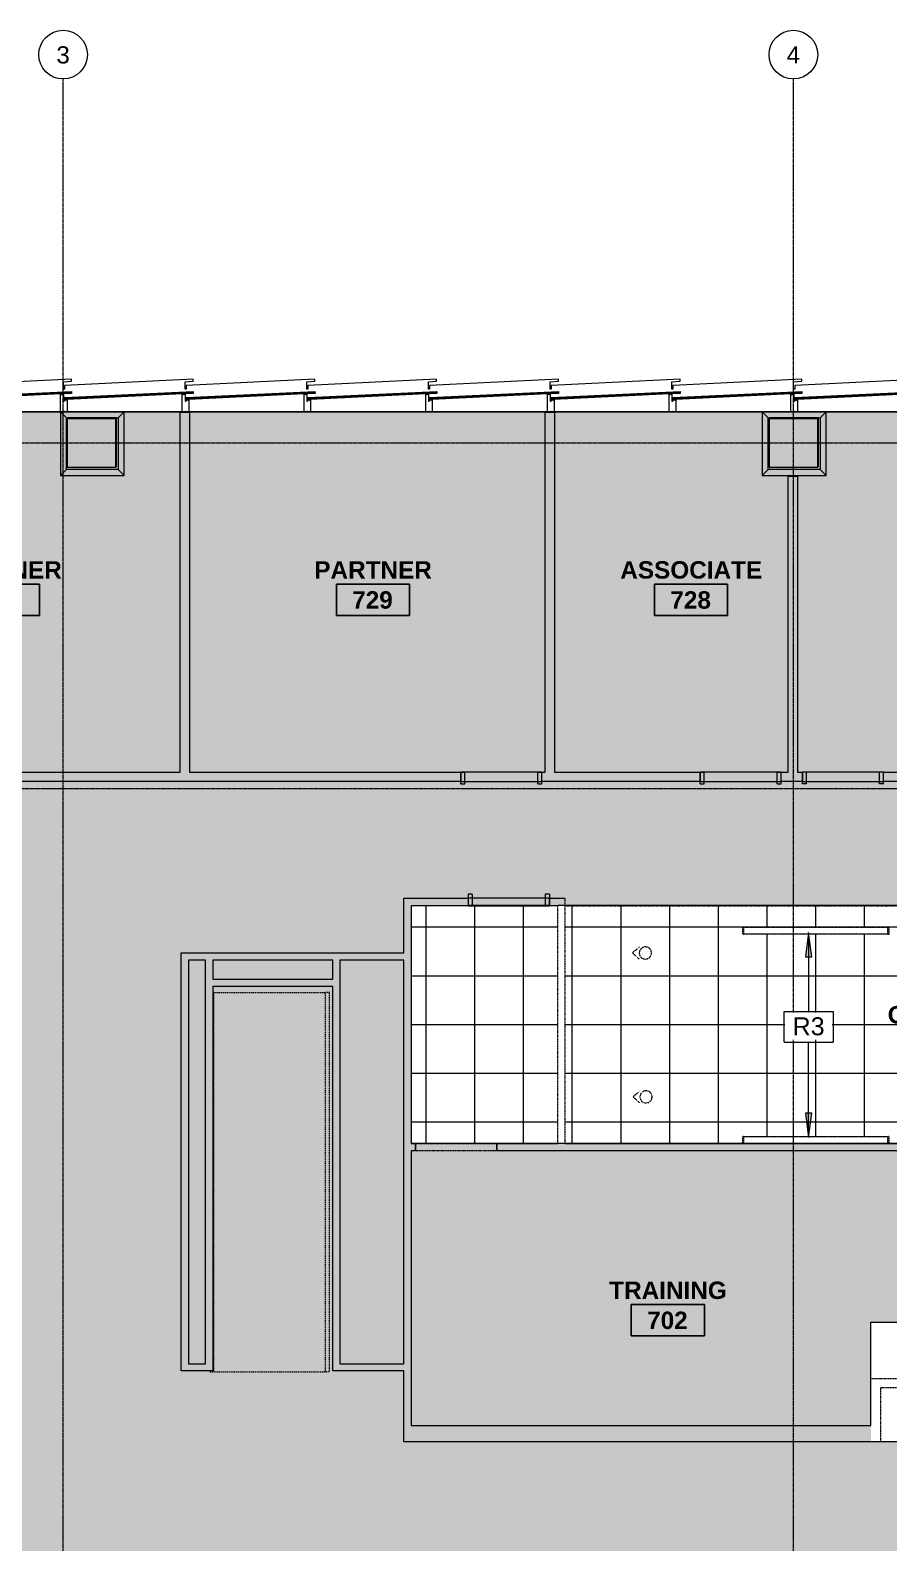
# Model space of a CAD drawing. Header units: inches. Extents: x -203 to 2853, y -968 to 768.
# Drawn here: x 579 to 1002, y 23 to 768 of the extents above; entities that cross this region are included whole.
import ezdxf

# ---------------------------------------------------------------- set-up
doc = ezdxf.new("R2010")
doc.units = ezdxf.units.IN
doc.header["$MEASUREMENT"] = 0
for name, pattern in [('Demolished', [0.1875, 0.125, -0.0625]), ('Grid Line 1_2_', [0.875, 0.5, -0.125, 0.125, -0.125]), ('Overhead 1_16_', [0.101562, 0.0625, -0.039062])]:
    doc.linetypes.add(name, pattern=pattern)
for name, color, linetype, lineweight in [('A-ANNO-KEYN', 231, 'Continuous', 9), ('A-AREA-IDEN', 2, 'Continuous', 9), ('A-Bldg-Patt', 7, 'Continuous', 9), ('A-CLNG', 13, 'Continuous', 13), ('A-CLNG-PATT', 13, 'Continuous', 13), ('A-Cols-Bldg', 7, 'Continuous', 9), ('A-DETL-GENF', 92, 'Continuous', 9), ('A-DETL-THIN', 151, 'Continuous', 9), ('A-DOOR', 31, 'Continuous', 13), ('A-DOOR-FRAM', 31, 'Continuous', 20), ('A-Glaz-Exst', 7, 'Continuous', 9), ('A-WALL', 113, 'Demolished', 9), ('A-Wall-Exst', 7, 'Continuous', 9), ('A-WALL-PATT', 111, 'Continuous', 13), ('E-LITE-EQPM', 33, 'Demolished', 9), ('G-ANNO-TEXT', 231, 'Continuous', 9), ('I-WALL', 2, 'Continuous', 13), ('Jenner and Block 8fl_BB_dwg', 8, 'Continuous', 9), ('S-GRID', 1, 'Continuous', 9), ('S-GRID-IDEN', 1, 'Continuous', 9), ('S-STRS-MBND', 31, 'Continuous', 13)]:
    doc.layers.add(name, color=color, linetype=linetype, lineweight=lineweight)
doc.styles.add('Arial', font='arial.ttf', dxfattribs={"height": 8.851796})
doc.styles.add('Swis721 Lt BT', font='swissl.ttf', dxfattribs={"height": 8.514638})
doc.styles.add('Swis721 Lt BT_B', font='', dxfattribs={"height": 8.583975})
doc.styles.get('Swis721 Lt BT_B').set_extended_font_data('Swis721 Lt BT', bold=True)

# ---------------------------------------------------------------- blocks, each defined once
blk = doc.blocks.new('Single Flush - OTJ_SOLIDFLUSH_ALUM-5610241-LEVEL 7 - DEMO RCP')
at = {"layer": 'A-DOOR-FRAM', "color": 8}
for p, q in [((-20, -3.875), (-20, 1.875)), ((-20, 1.875), (-18, 1.875)), ((-18, -3.875), (-18, 1.875)), ((18.000004, -3.875), (18.000004, 1.875)), ((18.000004, 1.875), (20.000004, 1.875)), ((20.000004, -3.875), (20.000004, 1.875)), ((-20, -3.875), (-18, -3.875)), ((18.000004, -3.875), (20.000004, -3.875))]:
    blk.add_line(p, q, dxfattribs=at)
blk = doc.blocks.new('Single Flush - OTJ_SOLIDFLUSH_ALUM-5493998-LEVEL 7 - DEMO RCP')
at = {"layer": 'A-DOOR-FRAM', "color": 8}
for p, q in [((-20, -3.4375), (-20, 2.3125)), ((-20, 2.3125), (-18, 2.3125)), ((-18, -3.4375), (-18, 2.3125)), ((18.000004, -3.4375), (18.000004, 2.3125)), ((18.000004, 2.3125), (20.000004, 2.3125)), ((20.000004, -3.4375), (20.000004, 2.3125)), ((-20, -3.4375), (-18, -3.4375)), ((18.000004, -3.4375), (20.000004, -3.4375))]:
    blk.add_line(p, q, dxfattribs=at)
blk = doc.blocks.new('Single Flush - OTJ_SOLIDFLUSH_ALUM-5493996-LEVEL 7 - DEMO RCP')
at = {"layer": 'A-DOOR-FRAM', "color": 8}
for p, q in [((-20, 3.4375), (-20, -2.3125)), ((-20, 3.4375), (-18, 3.4375)), ((-18, 3.4375), (-18, -2.3125)), ((18.000004, 3.4375), (18.000004, -2.3125)), ((18.000004, 3.4375), (20.000004, 3.4375)), ((20.000004, 3.4375), (20.000004, -2.3125)), ((-20, -2.3125), (-18, -2.3125)), ((18.000004, -2.3125), (20.000004, -2.3125))]:
    blk.add_line(p, q, dxfattribs=at)
blk = doc.blocks.new('a-light Accolade D3- Surface Mount - 6_-5338198-LEVEL 7 - DEMO RCP')
at = {"layer": 'E-LITE-EQPM', "color": 7}
for p, q in [((-36.01, 1.68), (-35.63, 1.68)), ((-36.01, 1.68), (-36.01, -1.82)), ((35.63, 1.68), (-35.63, 1.68)), ((-35.63, 1.68), (-35.63, 1.57)), ((-35.63, -1.82), (-35.63, 1.68)), ((-35.63, 1.57), (35.63, 1.57)), ((35.63, 1.57), (35.63, 1.68)), ((35.63, 1.68), (36.01, 1.68)), ((35.63, 1.68), (35.63, -1.82)), ((36.01, -1.82), (36.01, 1.68)), ((-35.63, -1.82), (-36.01, -1.82)), ((35.63, -1.71), (-35.63, -1.71)), ((-35.63, -1.71), (-35.63, -1.82)), ((-35.63, -1.82), (35.63, -1.82)), ((35.63, -1.82), (35.63, -1.71)), ((36.01, -1.82), (35.63, -1.82))]:
    blk.add_line(p, q, dxfattribs=at)
blk = doc.blocks.new('L-Recessed Circular - Wall Washer - 6_-5346382-LEVEL 7 - DEMO RCP')
at = {"layer": 'E-LITE-EQPM', "color": 7}
for p in [(-3, -3), (3, -3)]:
    blk.add_line(p, (0, -6.38), dxfattribs=at)
for start, end in [(360, 180), (180, 360)]:
    blk.add_arc((0, 0), 3, start, end, dxfattribs=at)
blk = doc.blocks.new('Jenner and Block 8fl_BB_dwg_CW-60-5551869-LEVEL 7 - DEMO RCP')
at = {"layer": 'A-Glaz-Exst'}
for p, q in [((12.2, 3.66), (9.21, -59.64)), ((12.71, 3.76), (9.71, -59.79)), ((12.7, 3.64), (11.95, 3.67)), ((11.38, -1.22), (11.47, -1.22)), ((11.38, -1.27), (11.46, -1.27)), ((11.51, -0.25), (11.47, -1.19)), ((11.69, -0.87), (11.49, -0.86)), ((11.67, -1.6), (11.68, -1.6)), ((11.68, -1.41), (11.69, -1.41)), ((11.68, -1.46), (11.68, -1.46)), ((11.68, -1.51), (11.68, -1.51)), ((11.68, -1.55), (11.68, -1.55)), ((11.69, -1.18), (11.7, -1.18)), ((11.69, -1.23), (11.7, -1.23)), ((11.69, -1.27), (11.69, -1.27)), ((11.69, -1.32), (11.69, -1.32)), ((11.69, -1.37), (11.69, -1.37)), ((11.7, -0.99), (11.71, -0.99)), ((11.7, -1.04), (11.7, -1.04)), ((11.7, -1.09), (11.7, -1.09)), ((11.7, -1.13), (11.7, -1.13)), ((11.71, -0.9), (11.71, -0.9)), ((11.71, -0.95), (11.71, -0.95)), ((8.67, -58.72), (8.75, -58.73)), ((8.67, -58.77), (8.75, -58.78)), ((8.94, -59.13), (8.74, -59.12)), ((8.96, -59.05), (8.97, -59.05)), ((8.96, -59.1), (8.96, -59.1)), ((8.96, -59.63), (9.71, -59.67)), ((8.97, -58.82), (8.98, -58.82)), ((8.97, -58.86), (8.97, -58.86)), ((8.97, -58.91), (8.97, -58.91)), ((8.97, -58.96), (8.97, -58.96)), ((8.96, -59), (8.97, -59)), ((8.98, -58.58), (8.99, -58.58)), ((8.98, -58.63), (8.99, -58.63)), ((8.98, -58.68), (8.98, -58.68)), ((8.98, -58.72), (8.98, -58.72)), ((8.98, -58.77), (8.98, -58.77)), ((8.99, -58.4), (9, -58.4)), ((8.99, -58.44), (8.99, -58.44)), ((8.99, -58.49), (8.99, -58.49)), ((8.99, -58.54), (8.99, -58.54))]:
    blk.add_line(p, q, dxfattribs=at)
at = {"layer": 'A-Glaz-Exst', "flags": 128}
for points in [[(2.96, -0.25), (3.14, -0.25), (3.14, 0)], [(11.56, -0.25), (8.14, -0.25), (8.14, 0), (8.14, -0.25)], [(9.95, -59.8), (12.95, 3.75), (12.7, 3.76), (11.95, 3.8), (11.76, -0.26), (11.7, -1.58), (9.02, -58.42), (8.96, -59.75), (9.95, -59.8)], [(14.14, 0), (14.14, -0.26), (17.76, -0.26), (17.95, 3.75), (18.96, 3.75), (15.96, -59.75), (14.14, -59.75), (14.14, -60)], [(2.96, -1.63), (2.96, -0.25), (2.96, -1.63), (11.5, -1.63)], [(11.44, -1.19), (11.42, -1.18), (11.42, -1.15), (11.35, -1.14), (11.32, -1.19), (11.31, -1.24), (11.32, -1.29), (11.34, -1.34), (11.41, -1.35), (11.41, -1.31), (11.44, -1.31)], [(11.49, -0.87), (11.47, -1.19), (11.41, -1.19), (11.41, -1.16), (11.38, -1.16), (11.33, -1.22), (11.32, -1.24), (11.33, -1.27), (11.37, -1.33), (11.4, -1.34), (11.4, -1.31), (11.47, -1.31), (11.46, -1.34)], [(11.45, -1.62), (11.47, -1.31), (11.45, -1.62), (11.65, -1.62)], [(8.97, -58.38), (8.71, -58.38), (2.96, -58.38), (2.96, -59.75), (2.96, -58.37)], [(8.75, -58.81), (8.71, -59.75), (8.14, -59.75), (8.14, -60)], [(8.72, -58.81), (8.7, -58.81), (8.7, -58.85), (8.62, -58.85), (8.6, -58.8), (8.6, -58.75), (8.61, -58.69), (8.63, -58.65), (8.71, -58.65), (8.71, -58.69), (8.73, -58.69)], [(8.74, -59.13), (8.75, -58.81), (8.69, -58.81), (8.68, -58.84), (8.65, -58.84), (8.61, -58.77), (8.61, -58.75), (8.62, -58.72), (8.66, -58.66), (8.69, -58.66), (8.69, -58.69), (8.76, -58.69), (8.77, -58.38)], [(8.76, -58.69), (8.77, -58.38), (8.76, -58.69), (8.76, -58.66)], [(2.96, -59.75), (3.14, -59.75), (3.14, -60)]]:
    blk.add_lwpolyline(points, dxfattribs=at)
at = {"layer": 'A-Glaz-Exst'}
for centre, radius, start, end in [((11.38, -1.25), 0.0249, 87.35549, 177.35549), ((11.38, -1.25), 0.0249, 177.35549, 267.35549), ((11.44, -1.16), 0.0305, 271.55157, 353.68962), ((11.43, -1.34), 0.0305, 1.02136, 83.1594), ((11.47, -1.25), 0.0249, 267.35549, 357.35549), ((11.47, -1.25), 0.0249, 357.35549, 87.35549), ((11.63, -0.5), 0.258, 238.86548, 297.00891), ((11.62, -0.6), 0.258, 238.86548, 297.00891), ((11.64, -0.31), 0.258, 238.86548, 297.00891), ((11.63, -0.41), 0.258, 238.86548, 297.00891), ((11.65, -0.03), 0.258, 238.86548, 297.00891), ((11.64, -0.12), 0.258, 238.86548, 297.00891), ((11.64, -0.22), 0.258, 238.86548, 297.00891), ((11.68, -1.53), 0.0234, 87.29703, 267.29703), ((11.67, -1.62), 0.0234, 87.29703, 177.78284), ((11.67, -1.62), 0.0234, 87.29703, 177.25466), ((11.69, -1.34), 0.0234, 87.29703, 267.29703), ((11.68, -1.44), 0.0234, 87.29703, 267.29703), ((11.7, -1.16), 0.0234, 87.29703, 267.29703), ((11.69, -1.25), 0.0234, 87.29703, 267.29703), ((11.68, -1.58), 0.0238, 260.38363, 353.79041), ((11.7, -0.97), 0.0234, 87.29703, 267.29703), ((11.7, -1.06), 0.0234, 87.29703, 267.29703), ((11.68, -1.48), 0.0234, 267.29703, 87.29703), ((11.68, -1.58), 0.0234, 15.88337, 87.29703), ((11.68, -1.58), 0.0234, 267.29703, 1.64639), ((11.71, -0.88), 0.0234, 175.86848, 267.29703), ((11.69, -1.3), 0.0234, 267.29703, 87.29703), ((11.69, -1.39), 0.0234, 267.29703, 87.29703), ((11.71, -1.02), 0.0234, 267.29703, 87.29703), ((11.7, -1.11), 0.0234, 267.29703, 87.29703), ((11.7, -1.2), 0.0234, 267.29703, 87.29703), ((11.71, -0.92), 0.0234, 267.29703, 87.29703), ((8.67, -58.75), 0.0249, 87.35023, 177.35023), ((8.67, -58.75), 0.0249, 177.35023, 267.35023), ((8.72, -58.84), 0.0305, 1.0161, 83.15415), ((8.83, -59.72), 0.34, 65.49493, 108.65926), ((8.83, -59.81), 0.34, 66.2438, 109.3942), ((8.83, -59.89), 0.34, 67.0021, 110.13298), ((8.73, -58.66), 0.0305, 271.54632, 353.68436), ((8.83, -59.55), 0.34, 63.98519, 107.2002), ((8.83, -59.64), 0.34, 64.74212, 107.92799), ((8.75, -58.75), 0.0249, 357.35023, 87.35023), ((8.75, -58.75), 0.0249, 267.35023, 357.35023), ((8.97, -58.93), 0.0234, 87.33545, 267.33545), ((8.96, -59.03), 0.0234, 87.33545, 267.33545), ((8.96, -59.12), 0.0234, 87.33545, 193.17401), ((8.98, -58.75), 0.0234, 87.33545, 267.33545), ((8.97, -58.84), 0.0234, 87.33545, 267.33545), ((8.99, -58.56), 0.0234, 87.33545, 267.33545), ((8.98, -58.65), 0.0234, 87.33545, 267.33545), ((8.96, -59.07), 0.0234, 267.33545, 87.33545), ((8.99, -58.37), 0.0234, 190.12736, 267.33545), ((8.99, -58.37), 0.0234, 190.62646, 267.33545), ((8.99, -58.47), 0.0234, 87.33545, 267.33545), ((8.97, -58.89), 0.0234, 267.33545, 87.33545), ((8.97, -58.98), 0.0234, 267.33545, 87.33545), ((8.98, -58.7), 0.0234, 267.33545, 87.33545), ((8.98, -58.79), 0.0234, 267.33545, 87.33545), ((9, -58.42), 0.0238, 0.84207, 94.24885), ((9, -58.42), 0.0234, 267.33545, 87.33545), ((8.99, -58.51), 0.0234, 267.33545, 87.33545), ((8.99, -58.61), 0.0234, 267.33545, 87.33545), ((8.83, -59.98), 0.34, 67.73048, 110.87577), ((8.83, -60.07), 0.34, 68.46864, 111.62279)]:
    blk.add_arc(centre, radius, start, end, dxfattribs=at)
blk = doc.blocks.new('Jenner and Block 8fl_BB_dwg-4751915-LEVEL 7 - DEMO RCP')
at = {"layer": 'A-Bldg-Patt'}
for points in [[(620.33, 553.15), (620.73, 553.15), (620.73, 577.15), (596.73, 577.15), (596.73, 576.86), (620.33, 576.86)], [(966.33, 553.16), (966.73, 553.16), (966.73, 577.16), (942.73, 577.16), (942.73, 576.86), (966.33, 576.86)]]:
    blk.add_hatch(color=256, dxfattribs=at).paths.add_polyline_path(points, flags=0)
for p, q in [((620.73, 577.15), (596.73, 577.15)), ((596.73, 577.15), (596.73, 576.86)), ((596.73, 576.86), (620.33, 576.86)), ((620.33, 576.86), (620.33, 553.15)), ((620.73, 553.15), (620.73, 577.15)), ((966.73, 577.16), (942.73, 577.16)), ((942.73, 577.16), (942.73, 576.86)), ((942.73, 576.86), (966.33, 576.86)), ((966.33, 576.86), (966.33, 553.16)), ((966.73, 553.16), (966.73, 577.16)), ((620.33, 553.15), (620.73, 553.15)), ((966.33, 553.16), (966.73, 553.16))]:
    blk.add_line(p, q, dxfattribs=at)
at = {"layer": 'A-Cols-Bldg', "flags": 128}
for points in [[(620.73, 577.15), (596.73, 577.15), (596.73, 576.86)], [(620.33, 553.15), (620.73, 553.15), (620.73, 577.15)], [(966.73, 577.16), (942.73, 577.16), (942.73, 576.86)], [(966.33, 553.16), (966.73, 553.16), (966.73, 577.16)]]:
    blk.add_lwpolyline(points, dxfattribs=at)
at = {"layer": 'A-Glaz-Exst', "flags": 128}
blk.add_lwpolyline([(-120.75, 406.68), (-120.75, 580.15), (1913.11, 580.15)], dxfattribs=at)
at = {"layer": 'A-Wall-Exst', "flags": 128}
for points in [[(592.98, 580.15), (592.98, 548.65), (624.48, 548.65), (624.48, 580.15)], [(621.48, 577.15), (621.48, 551.65), (595.98, 551.65), (595.98, 577.15)], [(938.98, 580.15), (938.98, 548.65), (970.48, 548.65), (970.48, 580.15)], [(967.48, 577.15), (967.48, 551.65), (941.98, 551.65), (941.98, 577.15)]]:
    blk.add_lwpolyline(points, close=True, dxfattribs=at)
at = {"layer": 'A-WALL-PATT', "color": 7, "lineweight": 9, "flags": 128}
for points in [[(592.98, 580.15), (595.98, 577.15)], [(621.48, 577.15), (624.48, 580.15)], [(938.98, 580.15), (941.98, 577.15)], [(967.48, 577.15), (970.48, 580.15)], [(595.98, 551.65), (592.98, 548.65)], [(621.48, 551.65), (624.48, 548.65)], [(941.98, 551.65), (938.98, 548.65)], [(967.48, 551.65), (970.48, 548.65)]]:
    blk.add_lwpolyline(points, close=True, dxfattribs=at)
at = {"extrusion": (0, 0, -1), "zscale": -1, "rotation": 90.00000000000001}
for p in [(-594.73, 577.19), (-654.73, 577.19), (-714.73, 577.19), (-774.73, 577.19), (-834.73, 577.19), (-894.73, 577.19), (-954.73, 577.19), (-1014.73, 577.19)]:
    blk.add_blockref('Jenner and Block 8fl_BB_dwg_CW-60-5551869-LEVEL 7 - DEMO RCP', p, dxfattribs=at)
blk = doc.blocks.new('Grid - Grid Head - Circle-50561-LEVEL 7 - DEMO RCP')
at = {"layer": 'S-GRID-IDEN'}
blk.add_circle((0, 0), 0.125, dxfattribs=at)
blk = doc.blocks.new('Room Tag - Room Name and Number-3379422-LEVEL 7 - DEMO RCP')
at = {"layer": 'A-AREA-IDEN'}
for p, q in [((-0.1881, -0.1636), (-0.1881, -0.0018)), ((-0.1881, -0.0018), (0.1869, -0.0018)), ((0.1869, -0.0018), (-0.1881, -0.0018)), ((-0.1881, -0.0018), (-0.1881, -0.1636)), ((0.1869, -0.0018), (0.1869, -0.1636)), ((0.1869, -0.1636), (0.1869, -0.0018)), ((0.1869, -0.1636), (-0.1881, -0.1636)), ((-0.1881, -0.1636), (0.1869, -0.1636))]:
    blk.add_line(p, q, dxfattribs=at)
blk = doc.blocks.new('Keynote Tag - Keynote Number - Boxed-135510-LEVEL 7 - DEMO RCP')
at = {"layer": 'A-ANNO-KEYN'}
for p, q in [((-0.125, -0.0792), (-0.125, 0.0781)), ((-0.125, 0.0781), (0.125, 0.0781)), ((0.125, 0.0781), (0.125, -0.0792)), ((-0.125, -0.0792), (0.125, -0.0792))]:
    blk.add_line(p, q, dxfattribs=at)

msp = doc.modelspace()

# ---------------------------------------------------------------- hatches: boundary and pattern name
at = {"layer": 'A-ANNO-KEYN'}
for points in [[(962.27, 323.83), (960.69, 311.83), (963.85, 311.83)], [(962.27, 222.76), (963.85, 234.76), (960.69, 234.76)]]:
    msp.add_hatch(color=256, dxfattribs=at).paths.add_polyline_path(points, flags=0)
at = {"layer": 'A-CLNG-PATT', "linetype": 'Demolished'}
h = msp.add_hatch(dxfattribs=at)
h.set_pattern_fill('FP_3', color=10, style=0, pattern_type=2)
h.set_pattern_definition([(0, (965.747, 278.46), (0, -24), []), (270, (965.747, 278.46), (-24, -1e-15), [])])
h.paths.add_polyline_path([(766.27, 219.73), (838.6, 219.73), (838.6, 336.95), (766.27, 336.95), (766.27, 299.39)], flags=0)
h.paths.add_polyline_path([(929.74, 219.73), (929.74, 223.23), (1001.76, 223.23), (1001.76, 219.73), (1164.93, 219.75), (1164.93, 336.95), (842.1, 336.95), (842.1, 219.73), (894.32, 219.73)], flags=0)
h.paths.add_polyline_path([(1019.24, 259.71), (1019.24, 275.71), (1055.24, 275.71), (1055.24, 259.71), (1049.14, 259.71)], flags=0)
h.paths.add_polyline_path([(930.11, 322.96), (929.74, 322.96), (929.74, 326.46), (1001.76, 326.46), (1001.76, 322.96), (1001.38, 322.96)], flags=0)
at = {"layer": 'A-DETL-GENF'}
h = msp.add_hatch(color=9, dxfattribs=at)
h.paths.add_polyline_path([(131.76, -847.99), (290.74, -780.5), (225.6, -627.04), (211.09, -633.2), (209.28, -628.94), (209.42, -628.88), (203.59, -616.37), (207.78, -614.42), (213.68, -627.08), (295.77, -592.23), (297.58, -596.49), (229.86, -625.23), (295, -778.69), (401.08, -733.65), (335.95, -580.2), (334.4, -580.86), (332.59, -576.6), (420.96, -539.09), (422.76, -543.35), (340.21, -578.39), (405.34, -731.84), (511.69, -686.69), (511.69, -619.13), (494.67, -619.13), (494.67, -614.13), (492.17, -614.13), (492.17, -540), (465.42, -540), (465.42, -525.24), (459.58, -527.72), (457.78, -523.46), (465.42, -520.22), (465.42, -507.38), (497.17, -507.38), (497.17, -511.56), (497.67, -511.56), (497.67, -516.56), (497.17, -516.56), (497.17, -614.13), (658.09, -614.13), (718.7, -588.4), (718.7, -513.05), (720.73, -513.05), (720.73, -508.94), (744.73, -508.94), (744.73, -510.06), (757.98, -510.06), (757.98, -505.44), (626.98, -505.44), (626.98, -505.32), (560.67, -505.32), (560.67, -516.56), (537.67, -516.56), (537.67, -511.56), (555.67, -511.56), (555.67, -395.31), (560.67, -395.31), (560.67, -438.44), (560.17, -438.44), (560.17, -441.94), (560.67, -441.94), (560.67, -498.32), (619.98, -498.32), (619.98, -477.94), (626.98, -477.94), (626.98, -501.94), (757.98, -501.94), (757.98, -376.94), (625.46, -376.94), (625.46, -433.44), (624.19, -433.44), (624.19, -433.94), (625.46, -433.94), (625.46, -441.94), (600.17, -441.94), (600.17, -438.44), (621.96, -438.44), (621.96, -303.25), (601.17, -303.25), (601.17, -299.75), (634.61, -299.75), (634.61, -357.01), (793.96, -357.01), (793.96, -230.99), (634.98, -230.99), (634.98, -254.99), (560.67, -254.98), (560.67, -299.75), (561.17, -299.75), (561.17, -303.25), (560.67, -303.25), (560.67, -346.75), (555.67, -346.75), (555.67, -249.98), (575.84, -249.98), (575.84, -200.84), (587.09, -200.84), (587.09, -243.74), (631.48, -243.74), (631.48, -224.99), (675.98, -224.99), (675.98, -160.84), (555.74, -160.84), (555.74, 0.66), (596.73, 0.66), (596.73, -16.34), (638.73, -16.34), (638.73, 0.66), (700.73, 0.66), (700.73, -16.34), (742.73, -16.34), (742.73, 0.66), (804.73, 0.66), (804.73, -16.34), (846.73, -16.34), (846.73, 0.66), (908.73, 0.66), (908.73, -16.34), (950.73, -16.34), (950.73, 0.66), (993.73, 0.66), (993.73, -121.74), (988.73, -121.74), (988.73, -121.34), (980.11, -121.34), (980.11, -122.59), (769.74, -122.59), (769.74, -217.72), (963.74, -217.72), (963.74, -199.94), (988.73, -199.94), (988.73, -161.74), (993.73, -161.74), (993.73, -227.33), (968.74, -227.33), (968.74, -227.44), (963.74, -227.44), (963.74, -224.72), (769.74, -224.72), (769.74, -224.99), (799.96, -224.99), (799.96, -303.86), (963.74, -303.86), (963.74, -267.44), (968.74, -267.44), (968.74, -284.3), (1048.58, -284.3), (1048.57, -116.84), (1052.07, -116.84), (1052.06, -76.84), (1048.57, -76.84), (1048.56, 0.1), (1552.61, 0.1), (1552.61, 338), (1723.3, 338), (1723.3, 351.59), (1731.86, 351.59), (1731.86, 355.59), (1736.48, 355.59), (1736.48, 351.59), (1910.23, 351.59), (1910.23, 580.43), (-120.35, 580.43), (-120.35, 406.96), (53.87, 406.96), (53.87, 426.96), (70.73, 426.96), (70.73, 422.34), (58.49, 422.34), (58.49, 402.34), (58.05, 402.34), (58.05, 327.65), (54.3, 327.65), (54.3, 402.34), (-120.35, 402.34), (-120.35, 286.96), (54.3, 286.96), (54.3, 287.65), (58.05, 287.65), (58.05, 279.65), (54.3, 279.65), (54.3, 282.34), (-120.35, 282.34), (-120.35, 166.96), (54.3, 166.96), (54.3, 239.65), (58.05, 239.65), (58.05, 160.65), (54.3, 160.65), (54.3, 162.34), (-120.35, 162.34), (-120.35, 0.55), (-80.76, 0.55), (-80.76, -12.89), (54.3, -12.89), (54.3, 120.65), (58.05, 120.65), (58.05, -20.2), (54.3, -20.2), (54.3, -17.52), (-80.76, -17.52), (-80.76, -30.95), (-120.35, -30.95), (-120.35, -193.04), (54.3, -193.04), (54.3, -60.2), (58.05, -60.2), (58.05, -218.21), (72.52, -252.29), (69.07, -253.76), (54.3, -218.97), (54.3, -197.66), (-120.35, -197.66), (-120.35, -254.17), (-74.96, -361.1), (84.5, -290.1), (84.7, -290.58), (88.16, -289.11), (140.82, -413.14), (137.36, -414.61), (86.31, -294.36), (-73.15, -365.35), (42.67, -638.13), (201.92, -566.67), (175.4, -504.2), (178.85, -502.74), (207.15, -569.39), (190.31, -576.95), (190.88, -578.17), (186.68, -580.12), (186.09, -578.85), (44.47, -642.39), (122.77, -826.81)], flags=0)
h.paths.add_polyline_path([(225.76, -805.76), (216.38, -783.67), (238.47, -774.29), (247.85, -796.38), (232.98, -802.69)], flags=0)
h.paths.add_polyline_path([(446.67, -711.97), (437.29, -689.88), (459.38, -680.5), (468.76, -702.59), (455.33, -708.29)], flags=0)
h.paths.add_polyline_path([(516.31, -684.73), (893.34, -524.65), (967.94, -524.65), (967.94, -523.31), (944.23, -523.31), (944.23, -523.6), (744.73, -523.6), (744.73, -532.94), (723.7, -532.94), (723.7, -561.42), (744.73, -561.42), (744.73, -585.42), (723.7, -585.42), (723.7, -591.71), (659.11, -619.13), (590.81, -619.13), (590.81, -647.06), (516.73, -647.06), (516.73, -643.56), (587.31, -643.56), (587.31, -619.13), (516.31, -619.13), (516.31, -647.06)], flags=0)
h.paths.add_polyline_path([(494.8, -99.48), (491.3, -99.48), (491.29, -3.4), (380.79, -3.4), (380.8, -149.23), (491.3, -149.22), (491.31, -139.48), (494.8, -139.48), (494.8, -99.48)], flags=0)
h.paths.add_polyline_path([(262.35, -545.88), (246.3, -508.06), (353.1, -462.71), (226.05, -163.47), (122.77, -207.52), (114.76, -188.64), (114.76, -33.09), (232.98, -33.09), (232.98, -32.97), (111.01, -32.97), (111.01, 5.62), (114.76, 5.62), (114.76, -29.22), (206.98, -29.22), (206.98, 5.62), (253.21, 5.62), (256.4, 0.1), (258.31, 0.1), (258.31, -3.4), (257.26, -3.4), (257.26, -33.09), (236.48, -33.09), (236.48, -149.24), (377.3, -149.23), (377.29, -3.4), (298.31, -3.4), (298.31, 0.1), (494.79, 0.1), (494.81, -201.31), (491.31, -201.31), (491.3, -152.72), (236.48, -152.74), (236.48, -179.07), (297.94, -323.84), (491.32, -323.82), (491.32, -321.75), (494.82, -321.75), (494.83, -446.72), (415.96, -480.36), (414.59, -477.14), (491.33, -444.4), (491.32, -327.32), (299.43, -327.34), (370.94, -495.76), (377.8, -492.83), (379.17, -496.05), (369.08, -500.35), (354.47, -465.93), (287.28, -494.46), (301.97, -529.06), (263.06, -545.58)], flags=0)
h.paths.add_polyline_path([(263.06, -541.78), (297.38, -527.21), (284.06, -495.83), (271.83, -501.02), (281.21, -523.11), (259.11, -532.49), (262.35, -540.12)], flags=0)
h.paths.add_polyline_path([(3.31, -538.98), (-6.07, -516.89), (16.02, -507.51), (19.36, -515.37), (155.59, -457.53), (153, -451.43), (156.45, -449.96), (163.22, -465.92), (159.77, -467.38), (157.39, -461.78), (21.16, -519.62), (25.4, -529.6), (16.02, -533.58)], flags=0)
h.paths.add_polyline_path([(470.05, -535.38), (492.17, -535.38), (492.17, -532.94), (471.73, -532.94), (471.73, -512), (470.05, -512.04), (470.05, -532.94)], flags=0)
h.paths.add_polyline_path([(1699.64, -524.65), (1723.7, -524.65), (1723.7, -377.36), (1552.61, -377.36), (1552.61, -347.49), (1539.3, -347.49), (1539.3, -343.74), (1552.61, -343.74), (1552.61, -123.41), (1491.14, -123.41), (1491.14, -287.8), (1483.46, -287.8), (1483.46, -284.3), (1487.64, -284.3), (1487.64, -123.74), (1052.07, -123.74), (1052.08, -284.3), (1443.46, -284.3), (1443.46, -287.8), (1413.3, -287.8), (1413.3, -343.74), (1450.3, -343.74), (1450.3, -347.49), (1376.3, -347.49), (1376.3, -524.65), (1491.98, -524.65), (1491.98, -347.49), (1490.3, -347.49), (1490.3, -343.74), (1499.3, -343.74), (1499.3, -347.49), (1496.61, -347.49), (1496.61, -524.65), (1699.55, -524.65)], flags=0)
h.paths.add_polyline_path([(1542.73, -523.31), (1542.73, -499.31), (1566.73, -499.31), (1566.73, -523.31), (1552.61, -523.31)], flags=0)
h.paths.add_polyline_path([(894.32, -520.1), (940.73, -520.1), (940.73, -497.31), (963.74, -497.31), (963.74, -457.44), (946.48, -457.44), (946.48, -308.86), (799.96, -308.86), (799.96, -363.01), (625.46, -363.01), (625.46, -370.94), (763.98, -370.94), (763.98, -513.56), (744.73, -513.56), (744.73, -520.1), (893.34, -520.1)], flags=0)
h.paths.add_polyline_path([(951.48, -452.44), (963.74, -452.44), (963.74, -308.86), (951.48, -308.86), (951.48, -365.14)], flags=0)
h.paths.add_polyline_path([(631.11, -357.01), (631.11, -303.25), (625.46, -303.25), (625.46, -357.01)], flags=0)
h.paths.add_polyline_path([(494.82, -281.75), (491.32, -281.75), (491.32, -225.31), (471.73, -225.31), (471.73, -201.31), (494.81, -201.31), (494.81, -225.31)], flags=0)
h.paths.add_polyline_path([(766.24, -224.99), (766.24, -204.81), (679.48, -204.81), (679.48, -224.99), (739.5, -224.99)], flags=0)
h.paths.add_polyline_path([(739.5, -201.31), (766.24, -201.31), (766.24, -119.34), (679.48, -119.34), (679.48, -201.31)], flags=0)
h.paths.add_polyline_path([(232.98, -170.83), (232.98, -164.32), (230.64, -165.32), (232.87, -170.56)], flags=0)
h.paths.add_polyline_path([(584.68, -146.84), (668.23, -146.84), (668.23, -111.34), (771.73, -111.34), (771.73, -24.34), (569.74, -24.34), (569.74, -146.84)], flags=0)
h.paths.add_polyline_path([(1244.07, -120.24), (1487.64, -120.24), (1487.64, -117.99), (1491.14, -117.99), (1491.14, -77.99), (1487.64, -77.99), (1487.64, -3.4), (1268.73, -3.4), (1268.73, -29.34), (1240.73, -29.34), (1240.73, -3.4), (1166.06, -3.4), (1166.06, -120.24), (1240.73, -120.24)], flags=0)
h.paths.add_polyline_path([(1052.07, -120.24), (1162.56, -120.24), (1162.56, -3.4), (1052.06, -3.4), (1052.07, -120.24)], flags=0)
h.paths.add_polyline_path([(804.73, -111.34), (979.73, -111.34), (979.73, -24.34), (775.23, -24.34), (775.23, -111.34)], flags=0)
h.paths.add_polyline_path([(253.51, -29.34), (253.51, -1.91), (251.19, 2.12), (210.48, 2.12), (210.48, -29.22), (220.73, -29.22), (220.73, -1.34), (248.73, -1.34), (248.73, -29.34)], flags=0)
h.paths.add_polyline_path([(-120.35, -27.45), (-84.26, -27.45), (-84.26, -27.34), (-117.75, -27.34), (-117.75, -2.95), (-120.35, -2.95), (-120.35, -27.34)], flags=0)
h.paths.add_polyline_path([(364.85, 72.69), (159.58, 72.67), (159.58, 76.17), (236.85, 76.18), (236.85, 164.65), (114.51, 164.64), (114.51, 76.17), (119.58, 76.17), (119.58, 72.67), (111.01, 72.67), (111.01, 168.14), (236.84, 168.15), (236.84, 330.14), (118.59, 330.14), (118.59, 333.64), (240.34, 333.64), (240.34, 219.65), (561.34, 219.65), (561.34, 333.9), (564.84, 333.9), (564.85, 72.2), (435.18, 72.2), (435.18, 104.84), (438.68, 104.84), (438.68, 75.7), (561.35, 75.7), (561.34, 168.96), (526.67, 168.96), (526.67, 174.46), (530.17, 174.46), (530.17, 172.46), (561.34, 172.46), (561.34, 215.96), (530.17, 215.96), (530.17, 213.46), (526.67, 213.46), (526.67, 216.15), (402.59, 216.15), (402.6, 140.7), (439.25, 140.7), (439.25, 137.2), (361.25, 137.2), (361.25, 140.7), (382.34, 140.7), (382.34, 216.15), (240.34, 216.15), (240.35, 76.18), (361.35, 76.19), (361.35, 102.19), (364.85, 102.19), (364.85, 76.18)], flags=0)
h.paths.add_polyline_path([(1048.55, 72.75), (1048.55, 72.75), (762.77, 72.75), (762.77, 107.71), (727.68, 107.71), (727.68, 297.2), (668.48, 297.2), (668.48, 107.71), (652.98, 107.71), (652.98, 313.68), (762.77, 313.68), (762.77, 340.7), (794.43, 340.7), (794.43, 337.2), (834.43, 337.2), (834.43, 340.7), (838.6, 340.7), (838.6, 337.2), (1165.23, 337.2), (1165.23, 219.73), (1487.62, 219.75), (1487.62, 333.75), (1491.12, 333.75), (1491.12, 213.95), (1487.62, 213.95), (1487.62, 216.25), (1376.43, 216.23), (1376.43, 76.27), (1487.62, 76.28), (1487.62, 173.95), (1491.12, 173.95), (1491.12, 72.78), (1248.55, 72.76), (1248.55, 102.26), (1252.05, 102.26), (1252.05, 76.26), (1372.93, 76.27), (1372.93, 216.24), (1214.29, 216.23), (1214.3, 179.03), (1252.05, 179.03), (1252.05, 175.53), (1231.05, 175.53), (1231.05, 140.76), (1252.05, 140.76), (1252.05, 137.26), (1173.05, 137.26), (1173.05, 140.76), (1210.8, 140.76), (1210.79, 216.23), (1076.5, 216.22), (1076.5, 216.65), (1073, 216.65), (1073, 216.22), (1052.05, 216.22), (1052.05, 176.65), (1073, 176.65), (1073, 177.65), (1076.5, 177.65), (1076.5, 173.15), (1052.05, 173.15), (1052.05, 131.75), (1064.62, 131.75), (1064.62, 76.25), (1173.05, 76.26), (1173.05, 102.26), (1176.55, 102.26), (1176.55, 72.76), (1048.55, 72.75)], flags=0)
h.paths.add_polyline_path([(980.64, 80.75), (992.98, 80.75), (992.98, 131.75), (1048.55, 131.75), (1048.55, 216.22), (808.52, 216.22), (808.52, 219.7), (768.52, 219.69), (768.52, 216.19), (766.27, 216.19), (766.27, 80.75), (894.32, 80.75)], flags=0)
h.paths.add_polyline_path([(664.98, 111.21), (664.98, 310.18), (656.48, 310.18), (656.48, 111.21)], flags=0)
h.paths.add_polyline_path([(762.77, 111.21), (762.77, 310.18), (731.18, 310.18), (731.18, 111.21)], flags=0)
h.paths.add_polyline_path([(399.09, 140.7), (399.1, 140.7), (399.09, 216.15), (385.84, 216.15), (385.84, 140.7)], flags=0)
h.paths.add_polyline_path([(1214.3, 140.76), (1227.55, 140.76), (1227.55, 175.53), (1214.3, 175.53), (1214.3, 142.65)], flags=0)
h.paths.add_polyline_path([(718.2, 300.7), (727.68, 300.7), (727.68, 310.18), (668.48, 310.18), (668.48, 300.7), (713.71, 300.7)], flags=0)
h.paths.add_polyline_path([(1731.86, 395.59), (1731.86, 410.27), (1678.92, 410.27), (1678.92, 398.15), (1599.73, 398.15), (1599.73, 402.77), (1674.3, 402.77), (1674.3, 414.9), (1731.86, 414.9), (1731.86, 580.15), (1736.48, 580.15), (1736.48, 395.59)], flags=0)
h.paths.add_polyline_path([(1559.73, 398.15), (1548.73, 398.15), (1548.73, 402.77), (1552.17, 402.77), (1552.17, 548.15), (1556.8, 548.15), (1556.8, 402.77), (1559.73, 402.77)], flags=0)
h.paths.add_polyline_path([(1487.62, 398.15), (1299.73, 398.15), (1299.73, 402.77), (1432.42, 402.77), (1432.42, 580.15), (1437.05, 580.15), (1437.05, 402.77), (1508.73, 402.77), (1508.73, 398.15), (1491.12, 398.15)], flags=0)
h.paths.add_polyline_path([(1248.73, 398.15), (1248.73, 402.77), (1252.17, 402.77), (1252.17, 550.15), (1256.8, 550.15), (1256.8, 402.77), (1259.73, 402.77), (1259.73, 398.15), (1252.17, 398.15)], flags=0)
h.paths.add_polyline_path([(1208.73, 398.15), (999.23, 398.15), (999.23, 402.77), (1132.42, 402.77), (1132.42, 580.15), (1137.05, 580.15), (1137.05, 402.77), (1208.73, 402.77)], flags=0)
h.paths.add_polyline_path([(959.23, 398.15), (948.73, 398.15), (948.73, 402.77), (952.17, 402.77), (952.17, 548.65), (956.8, 548.65), (956.8, 402.77), (959.23, 402.77)], flags=0)
h.paths.add_polyline_path([(837.05, 398.15), (830.73, 398.15), (830.73, 402.77), (832.42, 402.77), (832.42, 580.15), (837.05, 580.15), (837.05, 402.77), (908.73, 402.77), (908.73, 398.15), (838.6, 398.15)], flags=0)
h.paths.add_polyline_path([(564.84, 398.15), (520.73, 398.15), (520.73, 402.77), (652.42, 402.77), (652.42, 580.15), (657.05, 580.15), (657.05, 402.77), (790.73, 402.77), (790.73, 398.15), (584.68, 398.15)], flags=0)
h.paths.add_polyline_path([(480.73, 398.15), (470.73, 398.15), (470.73, 402.77), (472.42, 402.77), (472.42, 580.15), (477.05, 580.15), (477.05, 402.77), (480.73, 402.77)], flags=0)
h.paths.add_polyline_path([(352.42, 398.15), (280.73, 398.15), (280.73, 402.77), (352.42, 402.77), (352.42, 580.15), (357.05, 580.15), (357.05, 402.77), (430.73, 402.77), (430.73, 398.15), (357.05, 398.15)], flags=0)
h.paths.add_polyline_path([(240.73, 398.15), (229.73, 398.15), (229.73, 402.77), (232.42, 402.77), (232.42, 550.15), (237.05, 550.15), (237.05, 402.77), (240.73, 402.77)], flags=0)
h.paths.add_polyline_path([(117.05, 398.15), (112.42, 398.15), (112.42, 422.34), (110.73, 422.34), (110.73, 426.96), (112.42, 426.96), (112.42, 580.15), (117.05, 580.15), (117.05, 402.77), (189.73, 402.77), (189.73, 398.15), (118.59, 398.15)], flags=0)
h.paths.add_polyline_path([(942.73, 408.95), (942.73, 577.15), (966.73, 577.15), (966.73, 553.15), (942.73, 553.15)], flags=0)
h.paths.add_polyline_path([(1552.17, 553.15), (1542.73, 553.15), (1542.73, 577.15), (1566.73, 577.15), (1566.73, 553.15), (1552.61, 553.15)], flags=0)
h.paths.add_polyline_path([(1259.73, 553.15), (1242.73, 553.15), (1242.73, 577.15), (1266.73, 577.15), (1266.73, 553.15)], flags=0)
h.paths.add_polyline_path([(620.73, 553.15), (596.73, 553.15), (596.73, 577.15), (620.73, 577.15)], flags=0)
h.paths.add_polyline_path([(232.98, 553.15), (222.73, 553.15), (222.73, 577.15), (246.73, 577.15), (246.73, 553.15), (237.05, 553.15)], flags=0)
h.paths.add_polyline_path([(-15.27, 553.15), (-39.27, 553.15), (-39.27, 577.15), (-15.27, 577.15)], flags=0)
h = msp.add_hatch(color=7, dxfattribs=at)
h.paths.add_polyline_path([(464.83, -720.82), (893.53, -538.81), (1016.23, -538.81), (1016.23, -524.94), (892.67, -524.94), (457.06, -709.88), (459.54, -715.74), (462.19, -714.61)], flags=0)
h.paths.add_polyline_path([(3.31, -538.98), (25.4, -529.6), (16.02, -507.51), (-6.07, -516.89)], flags=0)
h.paths.add_polyline_path([(1698.95, -538.81), (1737.17, -538.81), (1737.17, -496.55), (1730.17, -496.55), (1730.17, -494.3), (1723.7, -494.3), (1723.7, -524.65), (1674.68, -524.65), (1674.68, -531.81), (1676.23, -531.81), (1676.23, -538.81)], flags=0)
h.paths.add_polyline_path([(492.17, -532.94), (492.17, -512), (471.73, -512), (471.73, -532.94)], flags=0)
h.paths.add_polyline_path([(259.11, -532.49), (281.21, -523.11), (271.83, -501.02), (249.74, -510.4), (255.13, -523.11)], flags=0)
h.paths.add_polyline_path([(491.32, -225.31), (494.81, -225.31), (494.81, -201.31), (471.73, -201.31), (471.73, -225.31), (491.31, -225.31)], flags=0)
h.paths.add_polyline_path([(988.73, -121.34), (993.73, -121.34), (993.73, 0.66), (950.73, 0.66), (950.73, -16.34), (908.73, -16.34), (908.73, 0.66), (846.73, 0.66), (846.73, -16.34), (804.73, -16.34), (804.73, 0.66), (742.73, 0.66), (742.73, -16.34), (700.73, -16.34), (700.73, 0.66), (638.73, 0.66), (638.73, -16.34), (596.73, -16.34), (596.73, 0.66), (569.74, 0.66), (569.74, -24.34), (979.73, -24.34), (979.73, -121.34), (980.11, -121.34)], flags=0)
h.paths.add_polyline_path([(1240.73, -29.34), (1268.73, -29.34), (1268.73, -3.4), (1240.73, -3.4)], flags=0)
h.paths.add_polyline_path([(1556.36, -29.34), (1582.73, -29.34), (1582.73, -1.34), (1556.36, -1.34)], flags=0)
h.paths.add_polyline_path([(220.73, -29.34), (248.73, -29.34), (248.73, -1.34), (220.73, -1.34), (220.73, -29.27)], flags=0)
h.paths.add_polyline_path([(-84.26, -27.34), (-84.26, -2.95), (-117.75, -2.95), (-117.75, -27.34), (-93.75, -27.34)], flags=0)
h.paths.add_polyline_path([(1737.17, 284.95), (1737.17, 337.71), (1772.13, 337.71), (1772.13, 351.59), (1723.3, 351.56), (1723.3, 284.95)], flags=0)
h.paths.add_polyline_path([(1889.03, 337.71), (1924.09, 337.71), (1924.09, 580.15), (1910.23, 580.15), (1910.23, 351.59), (1889.03, 351.59), (1889.03, 338)], flags=0)
h.paths.add_polyline_path([(1542.73, 553.15), (1566.73, 553.15), (1566.73, 577.15), (1542.73, 577.15)], flags=0)
h.paths.add_polyline_path([(1242.73, 553.15), (1266.73, 553.15), (1266.73, 577.15), (1242.73, 577.15)], flags=0)
h.paths.add_polyline_path([(942.73, 553.15), (966.73, 553.15), (966.73, 577.15), (942.73, 577.15)], flags=0)
h.paths.add_polyline_path([(596.73, 553.15), (620.73, 553.15), (620.73, 577.15), (596.73, 577.15)], flags=0)
h.paths.add_polyline_path([(237.05, 553.15), (246.73, 553.15), (246.73, 577.15), (222.73, 577.15), (222.73, 553.15), (232.42, 553.15)], flags=0)
h.paths.add_polyline_path([(-39.27, 553.15), (-15.27, 553.15), (-15.27, 577.15), (-39.27, 577.15)], flags=0)
at = {"layer": 'A-WALL-PATT', "lineweight": 9}
for points in [[(652.42, 402.77), (657.05, 402.77), (657.05, 580.15), (652.42, 580.15), (652.42, 520.9)], [(837.05, 402.77), (837.05, 580.15), (832.42, 580.15), (832.42, 402.77)], [(956.8, 402.77), (956.8, 548.65), (952.17, 548.65), (952.17, 402.77)], [(762.77, 80.75), (766.27, 80.75), (766.27, 340.7), (762.77, 340.7), (762.77, 107.71)], [(668.48, 310.18), (727.68, 310.18), (727.68, 313.68), (652.98, 313.68), (652.98, 310.18), (664.98, 310.18)], [(731.18, 111.21), (731.18, 313.68), (727.68, 313.68), (727.68, 111.21)], [(762.77, 310.18), (762.77, 313.68), (731.18, 313.68), (731.18, 310.18)], [(656.48, 107.71), (656.48, 310.18), (652.98, 310.18), (652.98, 107.71)], [(664.98, 111.21), (668.48, 111.21), (668.48, 310.18), (664.98, 310.18), (664.98, 299.39)], [(668.48, 297.2), (727.68, 297.2), (727.68, 300.7), (668.48, 300.7), (668.48, 299.39)], [(664.98, 107.71), (668.48, 107.71), (668.48, 111.21), (656.48, 111.21), (656.48, 107.71), (664.92, 107.71)], [(762.77, 107.71), (762.77, 111.21), (727.68, 111.21), (727.68, 107.71), (762.65, 107.71)], [(762.77, 72.75), (992.98, 72.75), (992.98, 80.75), (762.77, 80.75), (762.77, 77.88)]]:
    msp.add_hatch(color=7, dxfattribs=at).paths.add_polyline_path(points, flags=0)
h = msp.add_hatch(color=7, dxfattribs=at)
h.paths.add_polyline_path([(1674.3, 398.15), (1674.3, 402.77), (1599.73, 402.77), (1599.73, 398.15), (1668.43, 398.15)], flags=0)
h.paths.add_polyline_path([(1552.61, 398.15), (1559.73, 398.15), (1559.73, 402.77), (1548.73, 402.77), (1548.73, 398.15), (1552.17, 398.15)], flags=0)
h.paths.add_polyline_path([(1508.73, 398.15), (1508.73, 402.77), (1299.73, 402.77), (1299.73, 398.15)], flags=0)
h.paths.add_polyline_path([(1248.73, 398.15), (1259.73, 398.15), (1259.73, 402.77), (1248.73, 402.77)], flags=0)
h.paths.add_polyline_path([(1164.93, 398.15), (1208.73, 398.15), (1208.73, 402.77), (999.23, 402.77), (999.23, 398.15)], flags=0)
h.paths.add_polyline_path([(959.23, 398.15), (959.23, 402.77), (948.73, 402.77), (948.73, 398.15), (956.8, 398.15)], flags=0)
h.paths.add_polyline_path([(837.05, 398.15), (908.73, 398.15), (908.73, 402.77), (830.73, 402.77), (830.73, 398.15), (832.42, 398.15)], flags=0)
h.paths.add_polyline_path([(766.27, 398.15), (790.73, 398.15), (790.73, 402.77), (520.73, 402.77), (520.73, 398.15), (584.68, 398.15)], flags=0)
h.paths.add_polyline_path([(472.42, 398.15), (480.73, 398.15), (480.73, 402.77), (470.73, 402.77), (470.73, 398.15)], flags=0)
h.paths.add_polyline_path([(352.42, 398.15), (430.73, 398.15), (430.73, 402.77), (280.73, 402.77), (280.73, 398.15)], flags=0)
h.paths.add_polyline_path([(232.42, 398.15), (240.73, 398.15), (240.73, 402.77), (229.73, 402.77), (229.73, 398.15)], flags=0)
h.paths.add_polyline_path([(117.05, 398.15), (189.73, 398.15), (189.73, 402.77), (112.42, 402.77), (112.42, 398.15)], flags=0)
h = msp.add_hatch(color=7, dxfattribs=at)
h.paths.add_polyline_path([(790.73, 336.95), (794.43, 336.95), (794.43, 340.7), (766.27, 340.7), (766.27, 336.95)], flags=0)
h.paths.add_polyline_path([(838.6, 336.95), (838.6, 340.7), (834.43, 340.7), (834.43, 336.95), (837.05, 336.95)], flags=0)
h = msp.add_hatch(color=7, dxfattribs=at)
h.paths.add_polyline_path([(766.27, 216.19), (768.52, 216.19), (768.52, 219.69), (766.27, 219.69)], flags=0)
h.paths.add_polyline_path([(808.52, 216.2), (1073, 216.22), (1073, 216.65), (1076.5, 216.65), (1076.5, 216.22), (1487.62, 216.25), (1487.62, 219.75), (808.52, 219.69)], flags=0)

# ---------------------------------------------------------------- linework, layer by layer
at = {"layer": 'A-ANNO-KEYN'}
for p, q in [((962.27, 323.83), (960.69, 311.83)), ((963.85, 311.83), (962.27, 323.83)), ((962.27, 323.83), (962.27, 284.76)), ((960.69, 311.83), (963.85, 311.83)), ((963.85, 234.76), (960.69, 234.76)), ((960.69, 234.76), (962.27, 222.76)), ((962.27, 222.76), (963.85, 234.76))]:
    msp.add_line(p, q, dxfattribs=at)
at = {"layer": 'A-CLNG', "color": 7, "linetype": 'Demolished', "lineweight": 9}
for p, q in [((842.1, 336.95), (1164.93, 336.95)), ((838.6, 219.73), (766.27, 219.73)), ((929.74, 219.73), (842.09, 219.73))]:
    msp.add_line(p, q, dxfattribs=at)
at = {"layer": 'A-DETL-THIN'}
for p, q in [((1910.23, 580.43), (-120.35, 580.43)), ((620.73, 577.15), (596.73, 577.15)), ((596.73, 577.15), (596.73, 553.15)), ((620.73, 553.15), (620.73, 577.15)), ((966.73, 577.15), (942.73, 577.15)), ((942.73, 577.15), (942.73, 553.15)), ((966.73, 553.15), (966.73, 577.15)), ((596.73, 553.15), (620.73, 553.15)), ((942.73, 553.15), (966.73, 553.15)), ((794.43, 337.2), (834.43, 337.2)), ((838.6, 337.2), (1165.23, 337.2)), ((1165.23, 219.73), (766.27, 219.73)), ((992.98, 80.75), (992.98, 131.75)), ((992.98, 131.75), (1048.55, 131.75)), ((1048.55, 72.75), (992.98, 72.75))]:
    msp.add_line(p, q, dxfattribs=at)
at = {"layer": 'A-WALL', "color": 8, "linetype": 'Continuous', "lineweight": 20}
for p, q in [((652.42, 402.77), (652.42, 580.15)), ((652.42, 580.15), (657.05, 580.15)), ((657.05, 580.15), (657.05, 402.77)), ((832.42, 402.77), (832.42, 580.15)), ((832.42, 580.15), (837.05, 580.15)), ((837.05, 580.15), (837.05, 402.77)), ((952.17, 402.77), (952.17, 548.65)), ((952.17, 548.65), (956.8, 548.65)), ((956.8, 548.65), (956.8, 402.77)), ((520.73, 402.77), (652.42, 402.77)), ((657.05, 402.77), (790.73, 402.77)), ((790.73, 402.77), (790.73, 398.15)), ((830.73, 398.15), (830.73, 402.77)), ((830.73, 402.77), (832.42, 402.77)), ((837.05, 402.77), (908.73, 402.77)), ((908.73, 402.77), (908.73, 398.15)), ((948.73, 398.15), (948.73, 402.77)), ((948.73, 402.77), (952.17, 402.77)), ((956.8, 402.77), (959.23, 402.77)), ((959.23, 402.77), (959.23, 398.15)), ((999.23, 398.15), (999.23, 402.77)), ((999.23, 402.77), (1132.42, 402.77)), ((790.73, 398.15), (520.73, 398.15)), ((908.73, 398.15), (830.73, 398.15)), ((959.23, 398.15), (948.73, 398.15)), ((1208.73, 398.15), (999.23, 398.15)), ((762.77, 72.75), (762.77, 80.75)), ((766.27, 80.75), (992.98, 80.75)), ((997.61, 72.75), (762.77, 72.75))]:
    msp.add_line(p, q, dxfattribs=at)
at = {"layer": 'A-WALL', "color": 55, "linetype": 'Continuous'}
for p, q in [((830.73, 402.77), (790.73, 402.77)), ((948.73, 402.77), (908.73, 402.77)), ((999.23, 402.77), (959.23, 402.77)), ((790.73, 398.15), (830.73, 398.15)), ((908.73, 398.15), (948.73, 398.15)), ((959.23, 398.15), (999.23, 398.15))]:
    msp.add_line(p, q, dxfattribs=at)
at = {"layer": 'A-WALL', "color": 250, "lineweight": 20}
for p, q in [((992.98, 103.91), (1006.3, 103.91)), ((992.98, 80.75), (992.98, 103.91)), ((1006.3, 99.28), (997.61, 99.28)), ((997.61, 99.28), (997.61, 72.75))]:
    msp.add_line(p, q, dxfattribs=at)
at = {"layer": 'I-WALL', "color": 8, "lineweight": 20}
for p, q in [((762.77, 313.68), (762.77, 340.7)), ((762.77, 340.7), (794.43, 340.7)), ((766.27, 336.95), (766.27, 219.69)), ((794.43, 336.95), (766.27, 336.95)), ((794.43, 340.7), (794.43, 336.95)), ((834.43, 336.95), (834.43, 340.7)), ((834.43, 340.7), (842.1, 340.7)), ((838.6, 336.95), (834.43, 336.95)), ((652.98, 313.68), (762.77, 313.68)), ((652.98, 107.71), (652.98, 313.68)), ((664.98, 310.18), (656.48, 310.18)), ((656.48, 310.18), (656.48, 111.21)), ((664.98, 111.21), (664.98, 310.18)), ((727.68, 310.18), (668.48, 310.18)), ((668.48, 310.18), (668.48, 300.7)), ((727.68, 300.7), (727.68, 310.18)), ((762.77, 310.18), (731.18, 310.18)), ((731.18, 310.18), (731.18, 111.21)), ((762.77, 111.21), (762.77, 310.18)), ((668.48, 300.7), (727.68, 300.7)), ((668.48, 297.2), (668.48, 107.71)), ((727.68, 297.2), (668.48, 297.2)), ((727.68, 107.71), (727.68, 297.2)), ((766.27, 219.69), (768.52, 219.69)), ((766.27, 216.19), (766.27, 80.75)), ((768.52, 216.19), (766.27, 216.19)), ((808.52, 219.7), (838.6, 219.7)), ((1048.55, 216.22), (808.52, 216.2)), ((842.1, 219.7), (1487.62, 219.75)), ((668.48, 107.71), (652.98, 107.71)), ((656.48, 111.21), (664.98, 111.21)), ((762.77, 107.71), (727.68, 107.71)), ((731.18, 111.21), (762.77, 111.21)), ((762.77, 80.75), (762.77, 107.71))]:
    msp.add_line(p, q, dxfattribs=at)
at = {"layer": 'I-WALL', "color": 55, "lineweight": 9}
for p, q in [((834.43, 340.7), (794.43, 340.7)), ((794.43, 336.95), (834.43, 336.95)), ((768.52, 219.69), (768.52, 216.19)), ((808.52, 216.2), (808.52, 219.7))]:
    msp.add_line(p, q, dxfattribs=at)
at = {"layer": 'I-WALL', "color": 250, "linetype": 'Demolished', "lineweight": 20}
for p, q in [((838.6, 219.7), (838.6, 336.95)), ((842.1, 340.7), (842.1, 219.7)), ((768.52, 219.69), (808.52, 219.7)), ((808.52, 216.2), (768.52, 216.19))]:
    msp.add_line(p, q, dxfattribs=at)
at = {"layer": 'I-WALL', "color": 7, "linetype": 'Demolished', "lineweight": 9}
for p, q in [((768.52, 216.19), (768.52, 219.69)), ((808.52, 219.7), (808.52, 216.2))]:
    msp.add_line(p, q, dxfattribs=at)
at = {"layer": 'S-GRID', "linetype": 'Grid Line 1_2_'}
for p, q in [((594.73, -968.26), (594.73, 744.46)), ((954.73, -968.26), (954.73, 744.46)), ((-203.03, 565.19), (2046, 565.19)), ((-203.03, 394.69), (2046, 394.69))]:
    msp.add_line(p, q, dxfattribs=at)
at = {"layer": 'S-STRS-MBND', "color": 55, "linetype": 'Overhead 1_16_', "lineweight": 9}
for p, q in [((669.05, 294.15), (668.48, 294.15)), ((669.05, 107.15), (669.05, 294.15)), ((669.05, 294.15), (724.05, 294.15)), ((726.05, 294.15), (724.05, 294.15)), ((724.05, 107.15), (724.05, 294.15)), ((726.05, 107.15), (726.05, 294.15)), ((667.05, 107.15), (667.05, 107.71)), ((667.05, 107.15), (669.05, 107.15)), ((669.05, 107.15), (724.05, 107.15)), ((724.05, 107.15), (726.05, 107.15))]:
    msp.add_line(p, q, dxfattribs=at)

# ---------------------------------------------------------------- block references
at = {"layer": 'A-ANNO-KEYN', "xscale": 95.99999999999994, "yscale": 95.99999999999994, "zscale": 95.99999999999994}
msp.add_blockref('Keynote Tag - Keynote Number - Boxed-135510-LEVEL 7 - DEMO RCP', (962.27, 277.26), dxfattribs=at)
at = {"layer": 'A-AREA-IDEN', "xscale": 95.99999999999994, "yscale": 95.99999999999994, "zscale": 95.99999999999994}
for p in [(565.1, 495.64), (747.51, 495.64), (904.37, 495.64), (892.91, 140.6)]:
    msp.add_blockref('Room Tag - Room Name and Number-3379422-LEVEL 7 - DEMO RCP', p, dxfattribs=at)
at = {"layer": 'A-DOOR', "color": 135}
for p in [(810.73, 400.46), (928.73, 400.46)]:
    msp.add_blockref('Single Flush - OTJ_SOLIDFLUSH_ALUM-5493998-LEVEL 7 - DEMO RCP', p, dxfattribs=at)
at = {"layer": 'A-DOOR', "color": 135, "rotation": 180}
for name, p in [('Single Flush - OTJ_SOLIDFLUSH_ALUM-5493996-LEVEL 7 - DEMO RCP', (979.23, 400.46)), ('Single Flush - OTJ_SOLIDFLUSH_ALUM-5610241-LEVEL 7 - DEMO RCP', (814.43, 338.82))]:
    msp.add_blockref(name, p, dxfattribs=at)
at = {"layer": 'E-LITE-EQPM', "color": 7, "extrusion": (0, 0, -1), "rotation": 180}
for p in [(-965.75, 324.64), (-965.75, 221.4)]:
    msp.add_blockref('a-light Accolade D3- Surface Mount - 6_-5338198-LEVEL 7 - DEMO RCP', p, dxfattribs=at)
at = {"layer": 'E-LITE-EQPM', "color": 7, "rotation": 269.9999999999997}
for p in [(881.78, 313.68), (882.09, 242.73)]:
    msp.add_blockref('L-Recessed Circular - Wall Washer - 6_-5346382-LEVEL 7 - DEMO RCP', p, dxfattribs=at)
at = {"layer": 'Jenner and Block 8fl_BB_dwg', "color": 7}
msp.add_blockref('Jenner and Block 8fl_BB_dwg-4751915-LEVEL 7 - DEMO RCP', (0.4, 0.29), dxfattribs=at)
at = {"layer": 'S-GRID-IDEN', "xscale": 95.99999999999994, "yscale": 95.99999999999994, "zscale": 95.99999999999994}
for p in [(594.73, 756.46), (954.73, 756.46)]:
    msp.add_blockref('Grid - Grid Head - Circle-50561-LEVEL 7 - DEMO RCP', p, dxfattribs=at)

# ---------------------------------------------------------------- texts
at = {"layer": 'A-AREA-IDEN', "char_height": 8.584, "attachment_point": 2, "line_spacing_factor": 0.998538, "style": 'Swis721 Lt BT_B'}
for s, insert, width in [('PARTNER', (565.11, 506.78), 62.748), ('PARTNER', (747.53, 506.78), 62.748), ('ASSOCIATE', (904.38, 506.78), 76.032), ('729', (747.24, 491.96), 23.004), ('728', (904.1, 491.96), 23.004), ('TRAINING', (892.92, 151.73), 63.828), ('702', (892.64, 136.91), 23.004)]:
    msp.add_mtext(s, dxfattribs=dict(at, insert=insert, width=width))
at = {"layer": 'G-ANNO-TEXT', "color": 7, "insert": (1036.85, 287.54), "char_height": 8.584, "width": 78.192, "attachment_point": 2, "line_spacing_factor": 0.998538, "style": 'Swis721 Lt BT_B'}
msp.add_mtext('OPEN AREA', dxfattribs=at)

# ---------------------------------------------------------------- next in the draw order: texts
at = {"layer": 'A-ANNO-KEYN', "insert": (962.24, 281.97), "char_height": 8.852, "width": 18.792, "attachment_point": 2, "line_spacing_factor": 0.938532, "style": 'Arial', "bg_fill": 3, "box_fill_scale": 1.25, "bg_fill_color": 0, "bg_fill_transparency": 0}
msp.add_mtext('R3', dxfattribs=at)
at = {"layer": 'S-GRID-IDEN', "char_height": 8.51, "width": 7.56, "attachment_point": 2, "line_spacing_factor": 1.00667, "style": 'Swis721 Lt BT', "bg_fill": 3, "box_fill_scale": 1.25, "bg_fill_color": 0, "bg_fill_transparency": 0}
for s, insert in [('3', (594.73, 760.59)), ('4', (954.73, 760.59))]:
    msp.add_mtext(s, dxfattribs=dict(at, insert=insert))

# ---------------------------------------------------------------- next in the draw order: linework, layer by layer
at = {"layer": 'A-ANNO-KEYN'}
msp.add_line((962.27, 222.76), (962.27, 269.65), dxfattribs=at)

# ---------------------------------------------------------------- next in the draw order: block references
at = {"layer": 'A-ANNO-KEYN', "xscale": 95.99999999999994, "yscale": 95.99999999999994, "zscale": 95.99999999999994}
msp.add_blockref('Keynote Tag - Keynote Number - Boxed-135510-LEVEL 7 - DEMO RCP', (962.27, 277.26), dxfattribs=at)

# ---------------------------------------------------------------- next in the draw order: texts
at = {"layer": 'A-ANNO-KEYN', "insert": (962.24, 281.97), "char_height": 8.852, "width": 18.792, "attachment_point": 2, "line_spacing_factor": 0.938532, "style": 'Arial', "bg_fill": 3, "box_fill_scale": 1.25, "bg_fill_color": 0, "bg_fill_transparency": 0}
msp.add_mtext('R3', dxfattribs=at)

doc.saveas('drawing.dxf')
